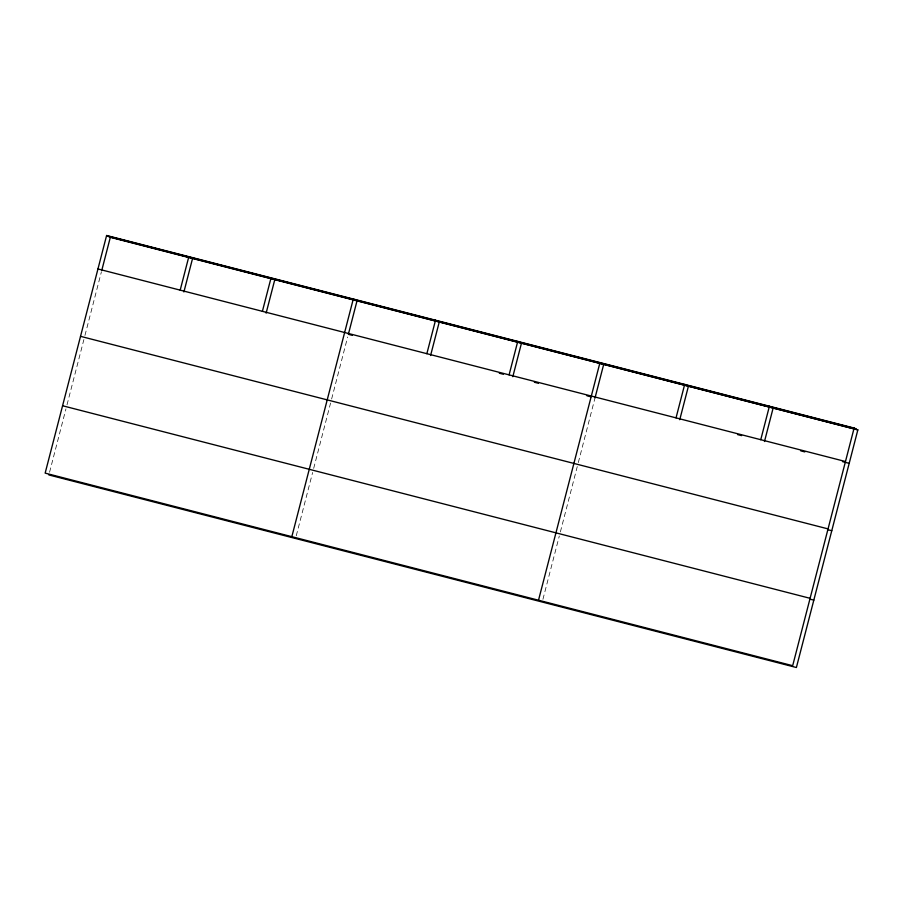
<?xml version="1.0" encoding="UTF-8"?>
<svg xmlns="http://www.w3.org/2000/svg" width="903" height="903" viewBox="0 0 903 903"><rect width="100%" height="100%" fill="white"/><g stroke="black" fill="none" stroke-linecap="round" stroke-linejoin="round"><path stroke-width="0.68" stroke-dasharray="4.51 3.39" d="M49.563 472.246L65.942 408.912M67.003 404.849L83.9 339.517M84.95 335.453L101.328 272.13M296.252 535.795L312.63 472.461M313.68 468.397L330.577 403.065M331.627 399.002L347.655 337.022M542.929 599.344L559.307 536.01M560.368 531.935L577.265 466.603M578.315 462.55L595.032 397.873"/><path stroke-width="1.35" d="M106.61 235.491L45.15 473.127L792.676 665.692L854.125 428.056L106.61 235.491L110.324 237.308L857.85 429.873L796.39 667.509L48.875 474.944M101.667 270.776L110.324 237.308M180.182 290.145L188.829 256.678M183.896 291.962L192.553 258.495M262.401 311.321L271.058 277.853M266.125 313.138L274.783 279.682M291.838 536.664L353.287 299.04L357.012 300.857L348.355 334.324L352.396 335.363M426.859 353.683L435.517 320.226M430.584 355.511L439.242 322.044M509.089 374.869L517.746 341.402M512.814 376.686L521.46 343.219M538.515 600.213L599.976 362.588L603.689 364.406L595.032 397.873M676.031 417.875L684.688 384.407M679.756 419.692L688.413 386.224M760.755 439.693L769.412 406.237M764.48 441.522L773.126 408.054M107.829 236.089L855.355 428.654M109.094 236.71L857.85 429.873M97.953 268.959L845.479 461.523M499.325 373.221L503.377 374.26M534.373 382.24L538.425 383.29M586.95 395.785L590.991 396.823M737.582 434.591L741.611 435.63M800.78 450.868L804.821 451.906M842.476 461.614L849.192 463.341M80.525 336.334L828.051 528.898M827.735 529.677L831.776 530.716M62.578 405.752L810.093 598.317M809.788 599.095L813.817 600.134M854.125 428.056L856.62 429.275"/></g></svg>
